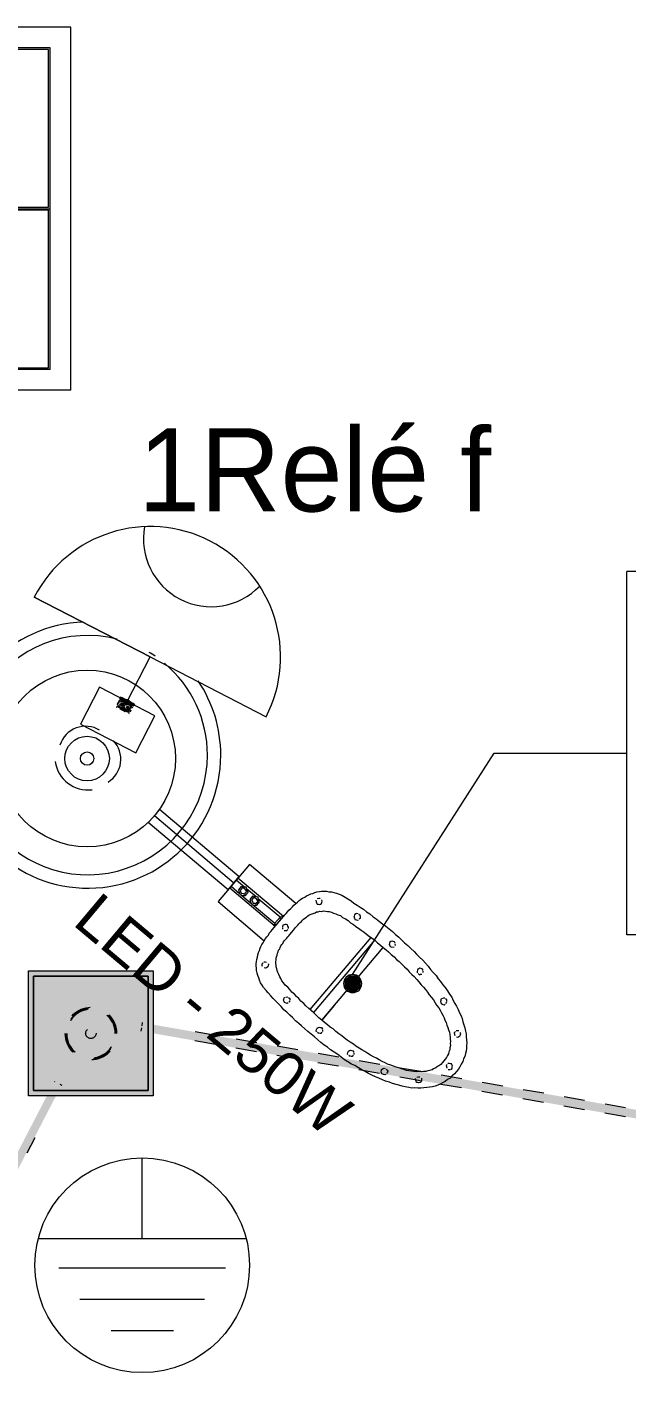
# Model space of a CAD drawing. Header units: metres. Extents: x -12 to 158, y -16 to 62.
# Drawn here: x 84.76 to 87.64, y 46.28 to 52.78 of the extents above; entities that cross this region are included whole.
import ezdxf

# ---------------------------------------------------------------- set-up
doc = ezdxf.new("R2010")
doc.units = ezdxf.units.M
doc.linetypes.add('Hidden', pattern=[0.007144, 0.004763, -0.002381])
doc.linetypes.add('Hidden 1_5', pattern=[0.0022, 0.0015, -0.0007])
for name, color, linetype, lineweight in [('A-ANNO-NOTE', 7, 'Continuous', 9), ('A-DETL', 7, 'Continuous', 9), ('Dispositivos elétricos', 7, 'Continuous', 35), ('E-LITE', 7, 'Continuous', 25), ('E-LITE-EQPM-IDEN', 7, 'Continuous', 9), ('E-LITE-IDEN', 7, 'Continuous', 9), ('E-POWR-CNDT', 7, 'Continuous', 18), ('Espelho e Módulo', 7, 'Continuous', 9), ('G-ANNO-TEXT', 7, 'Continuous', 9), ('LD_Luminárias', 7, 'Continuous', 9)]:
    doc.layers.add(name, color=color, linetype=linetype, lineweight=lineweight)
doc.layers.add('BASE ELETRICO__dwg', color=7, linetype='Continuous', lineweight=9, true_color=0x767676)
doc.styles.add('Arial_2', font='arial.ttf', dxfattribs={"height": 0.210954})
doc.styles.add('Century Gothic_2', font='GOTHIC.TTF', dxfattribs={"height": 0.4})

# ---------------------------------------------------------------- blocks, each defined once
blk = doc.blocks.new('BASE ELETRICO__dwg-8227098-PLANTA BAIXA - PLANTA GERAL')
at = {"color": 252, "lineweight": 9, "true_color": 0x8e8e8e}
for start, end in [(91.8086, 0), (0, 33.9273)]:
    blk.add_arc((83.7804, 49.2854), 0.6391, start, end, dxfattribs=at)
at = {"layer": 'LD_Luminárias', "color": 252, "true_color": 0x8e8e8e}
for start, end in [(75.71463, 0), (55.72262, 59.1476), (0, 50.1026)]:
    blk.add_arc((83.7804, 49.2854), 0.5748, start, end, dxfattribs=at)
blk = doc.blocks.new('Caixa de Passagem no Passeio - Caixa de Passagem no Passeio 2-8198666-PLANTA BAIXA - PLANTA GERAL')
at = {"layer": 'Dispositivos elétricos', "linetype": 'Hidden 1_5', "lineweight": 9, "true_color": 0x82482d}
h = blk.add_hatch(color=27, dxfattribs=at)
h.paths.add_polyline_path([(0.275, -0.3), (0.3, -0.3), (0.3, 0.3), (-0.3, 0.3), (-0.3, -0.3), (0.1319, -0.3)])
h.paths.add_polyline_path([(0.1319, -0.275), (-0.275, -0.275), (-0.275, 0.275), (0.275, 0.275), (0.275, -0.275)])
at = {"layer": 'Dispositivos elétricos', "linetype": 'Hidden 1_5', "lineweight": 9, "true_color": 0x5a6266}
blk.add_hatch(color=251, dxfattribs=at).paths.add_polyline_path([(0.1319, -0.275), (0.275, -0.275), (0.275, 0.275), (-0.275, 0.275), (-0.275, -0.275), (-0.1443, -0.275)])
at = {"layer": 'Dispositivos elétricos', "lineweight": 9}
for p, q in [((-0.3, -0.3), (-0.3, 0.3)), ((-0.3, 0.3), (0.3, 0.3)), ((-0.275, -0.275), (-0.275, 0.275)), ((-0.275, 0.275), (0.275, 0.275)), ((-0.275, 0.275), (-0.275, -0.275)), ((0.275, 0.275), (-0.275, 0.275)), ((0.275, 0.275), (0.275, -0.275)), ((0.275, -0.275), (0.275, 0.275)), ((0.3, 0.3), (0.3, -0.3)), ((0.3, -0.3), (-0.3, -0.3)), ((0.275, -0.275), (-0.275, -0.275)), ((-0.275, -0.275), (0.275, -0.275))]:
    blk.add_line(p, q, dxfattribs=at)
blk = doc.blocks.new('PVC Corrugado Amarelo_Caixa de Octogonal 4x4 - PVC Corrugado Amarelo_Caixa de Octogonal 4x4-2829200-PLANTA BAIXA - PLANTA GERAL')
at = {"layer": 'Dispositivos elétricos', "linetype": 'Hidden 1_5', "lineweight": 9, "true_color": 0xffff00}
h = blk.add_hatch(color=2, dxfattribs=at)
h.paths.add_polyline_path([(0, -0.0435), (0.0148, -0.0405), (0.0253, -0.0349), (0.0358, -0.0242), (0.0377, -0.0217), (0.0423, -0.0093), (0.0435, 0), (0.0405, 0.0148), (0.0358, 0.0242), (0.0242, 0.0358), (0.0148, 0.0405), (0.0093, 0.0423), (-0.0082, 0.0424), (-0.0113, 0.042), (-0.0242, 0.0358), (-0.0358, 0.0242), (-0.0405, 0.0148), (-0.0424, 0.0082), (-0.0435, 0), (-0.0405, -0.0148), (-0.0346, -0.0258), (-0.0242, -0.0358), (-0.0217, -0.0377), (-0.0082, -0.0424)])
h.paths.add_polyline_path([(0.0148, -0.0358), (-0.0153, -0.0353), (-0.0358, -0.0142), (-0.0353, 0.0153), (-0.0148, 0.0358), (0.016, 0.0346), (0.0358, 0.0148), (0.0346, -0.016), (0.016, -0.0346)])
blk.add_hatch(color=2, dxfattribs=at).paths.add_polyline_path([(-0.0148, -0.0358), (0.0148, -0.0358), (0.0358, -0.0148), (0.0358, 0.0148), (0.0148, 0.0358), (-0.0148, 0.0358), (-0.0358, 0.0148), (-0.0358, -0.0148)])
at = {"layer": 'Dispositivos elétricos', "lineweight": 9}
for p, q in [((-0.0148, 0.0358), (-0.0358, 0.0148)), ((-0.0358, 0.0148), (-0.0358, -0.0148)), ((0.0148, 0.0358), (-0.0148, 0.0358)), ((0.0358, 0.0148), (0.0148, 0.0358)), ((0.0358, -0.0148), (0.0358, 0.0148)), ((-0.0358, -0.0148), (-0.0148, -0.0358)), ((-0.0148, -0.0358), (0.0148, -0.0358)), ((0.0148, -0.0358), (0.0358, -0.0148))]:
    blk.add_line(p, q, dxfattribs=at)
for start, end in [(360, 180), (180, 360)]:
    blk.add_arc((0, 0), 0.0435, start, end, dxfattribs=at)
blk = doc.blocks.new('1_g_ Sensor de Presença_Conjunto 4x2 - a_Sensor de presença-V34-PLANTA BAIXA - PLANTA GERAL')
at = {"layer": 'Espelho e Módulo', "true_color": 0xfbfbfb}
for points in [[(0.0395, 0), (0.0395, 0.002), (-0.0117, 0.0042), (-0.0384, 0), (0.0368, 0)], [(0, 0.0074), (-0.002, 0.0113), (-0.0091, 0.0074), (-0.0012, 0.0074)], [(0.0091, 0.0074), (0.0076, 0.0105), (0, 0.0098), (0.0013, 0.0074), (0.0044, 0.0074)]]:
    blk.add_hatch(color=7, dxfattribs=at).paths.add_polyline_path(points)
at = {"layer": 'Espelho e Módulo'}
for p, q in [((-0.0395, 0), (0, 0)), ((-0.0006, 0.0138), (0, 0.0138)), ((0, 0.0138), (0.0009, 0.0137)), ((0, 0), (0.0395, 0))]:
    blk.add_line(p, q, dxfattribs=at)
blk.add_arc((0, -0.2479), 0.253, 81.03018, 98.96982, dxfattribs=at)
blk = doc.blocks.new('Haste de aterramento - Haste de aterramento-V71-PLANTA BAIXA - PLANTA GERAL')
at = {"layer": 'A-DETL', "linetype": 'Hidden 1_5'}
blk.add_circle((0, 0), 0.025, dxfattribs=at)
for radius, start, end in [(0.125, 0, 180), (0.1199, 360, 180), (0.1167, 360, 180), (0.125, 180, 0), (0.1199, 180, 360), (0.1167, 180, 360)]:
    blk.add_arc((0.0006, -0.0013), radius, start, end, dxfattribs=at)
blk = doc.blocks.new('PVC Corrugado Amarelo_Caixa de Luz 4x2 - PVC Corrugado Amarelo_Caixa de Luz 4x2-V35-PLANTA BAIXA - PLANTA GERAL')
at = {"layer": 'E-POWR-CNDT', "linetype": 'Hidden 1_5', "lineweight": 9, "true_color": 0xffff00}
for points in [[(-0.0345, 0.0475), (-0.035, 0.0424), (-0.0326, 0.0058), (-0.031, 0.0075), (-0.033, 0.0475), (-0.0338, 0.0475)], [(-0.031, 0.0058), (-0.0291, 0.0028), (0, 0.0028), (-0.0021, 0.0058), (-0.0302, 0.0058)], [(0, 0.0058), (0, 0.0028), (0.031, 0.0028), (0.0294, 0.0058), (0.0111, 0.0058)], [(0.033, 0.0475), (0.031, 0.0445), (0.033, 0.0058), (0.0345, 0.0076), (0.0338, 0.0475)]]:
    blk.add_hatch(color=2, dxfattribs=at).paths.add_polyline_path(points)
h = blk.add_hatch(color=2, dxfattribs=at)
h.paths.add_polyline_path([(0.031, 0.0058), (0.031, 0.0445), (0.0287, 0.0187), (0.0302, 0.0103)])
h.paths.add_polyline_path([(-0.031, 0.0475), (-0.031, 0.0058), (0.0254, 0.0078), (0.0051, 0.0176), (0.0026, 0.0246), (0.0039, 0.0306), (0.0078, 0.0351), (0.0146, 0.0374), (0.0202, 0.0363), (0.0249, 0.0325), (0.0271, 0.0284), (0.031, 0.0475), (-0.01, 0.0475)])
h.paths.add_polyline_path([(-0.02, 0.0337), (-0.0124, 0.0347), (-0.0016, 0.0279), (0, 0.0258), (-0.0007, 0.0239), (0.0004, 0.022), (-0.0047, 0.0203), (-0.0089, 0.0172), (-0.0188, 0.012), (-0.0172, 0.0153), (-0.0223, 0.0182), (-0.025, 0.025), (-0.0217, 0.0324), (-0.021, 0.0329)])
h.paths.add_polyline_path([(-0.031, 0.0028), (-0.0296, 0), (0.031, 0), (0.031, 0.0028), (-0.0302, 0.0028)])
h.paths.add_polyline_path([(0.0271, 0.0218), (0.0225, 0.0151), (0.0157, 0.0126), (0.0167, 0.0118), (0.031, 0.0058), (0.0273, 0.0207)])
h = blk.add_hatch(color=2, dxfattribs=at)
h.paths.add_polyline_path([(-0.01, 0.0337), (-0.0026, 0.0254), (-0.005, 0.0275), (-0.0063, 0.03), (-0.0091, 0.033)])
h.paths.add_polyline_path([(-0.0247, 0.0224), (-0.02, 0.0163), (-0.0211, 0.0188), (-0.0244, 0.0221)])
h = blk.add_hatch(color=2, dxfattribs=at)
h.paths.add_polyline_path([(-0.0221, 0.0321), (-0.0242, 0.0262), (-0.0226, 0.0203), (-0.0144, 0.0154), (-0.005, 0.025), (-0.0129, 0.0344), (-0.015, 0.035), (-0.0208, 0.0326)])
h.paths.add_polyline_path([(0.0087, 0.0358), (0.0029, 0.0264), (0.0036, 0.0206), (0.0086, 0.0151), (0.0173, 0.0135), (0.0244, 0.0184), (0.0256, 0.0301), (0.0189, 0.0358), (0.0093, 0.0358)])
h = blk.add_hatch(color=2, dxfattribs=at)
h.paths.add_polyline_path([(-0.0029, 0.0282), (-0.0005, 0.028), (-0.0026, 0.0282)])
h.paths.add_polyline_path([(-0.0034, 0.0294), (-0.0006, 0.0287), (-0.0032, 0.0294)])
h.paths.add_polyline_path([(0.031, 0.0445), (0.0273, 0.0207), (0.0278, 0.0268), (0.0308, 0.0436)])
h.paths.add_polyline_path([(-0.0025, 0.025), (-0.0004, 0.024), (-0.0017, 0.0247)])
h.paths.add_polyline_path([(-0.0027, 0.0267), (-0.0012, 0.0254), (-0.0025, 0.0267)])
h.paths.add_polyline_path([(0.0184, 0.037), (0.0204, 0.0358), (0.0189, 0.0368)])
h.paths.add_polyline_path([(-0.0029, 0.0218), (-0.0009, 0.021), (-0.0012, 0.0214)])
h.paths.add_polyline_path([(0.0034, 0.0206), (0.0042, 0.0187), (0.0035, 0.0205)])
at = {"layer": 'A-DETL', "linetype": 'Hidden 1_5'}
for p, q in [((-0.037, 0.0058), (-0.0371, 0.0058)), ((-0.0371, 0.0028), (-0.037, 0.0028)), ((-0.0355, 0.0375), (-0.0355, 0.0371)), ((-0.0355, 0.0375), (-0.0355, 0.0371)), ((-0.0355, 0.0129), (-0.0355, 0.0125)), ((-0.0355, 0.0129), (-0.0355, 0.0125)), ((-0.0349, 0.0475), (-0.035, 0.0475)), ((-0.0345, 0.0475), (-0.035, 0.0475)), ((0.035, 0.0475), (0.0345, 0.0475)), ((0.035, 0.0475), (0.0345, 0.0475)), ((0.0355, 0.0371), (0.0355, 0.0375)), ((0.0355, 0.0371), (0.0355, 0.0375)), ((0.0355, 0.0125), (0.0355, 0.0129)), ((0.0355, 0.0125), (0.0355, 0.0129)), ((0.0371, 0.0058), (0.037, 0.0058)), ((0.037, 0.0028), (0.0371, 0.0028))]:
    blk.add_line(p, q, dxfattribs=at)
at = {"layer": 'E-POWR-CNDT', "lineweight": 9}
for p, q in [((-0.0389, 0.0058), (-0.0395, 0.0058)), ((-0.0371, 0.0058), (-0.0395, 0.0058)), ((-0.0395, 0.0028), (-0.0371, 0.0028)), ((-0.0395, 0.0028), (-0.0389, 0.0028)), ((-0.031, 0.0058), (-0.0371, 0.0058)), ((-0.0371, 0.0028), (-0.031, 0.0028)), ((-0.0355, 0.0375), (-0.0355, 0.0284)), ((-0.0355, 0.0375), (-0.0355, 0.0312)), ((-0.0355, 0.035), (-0.0355, 0.0284)), ((-0.0355, 0.0163), (-0.0355, 0.015)), ((-0.0355, 0.0162), (-0.0355, 0.0125)), ((-0.0355, 0.0142), (-0.0355, 0.0125)), ((-0.0349, 0.0475), (-0.035, 0.0475)), ((-0.031, 0.0475), (-0.035, 0.0475)), ((-0.035, 0.0289), (-0.035, 0.0347)), ((-0.035, 0.0289), (-0.035, 0.0338)), ((-0.035, 0.0312), (-0.035, 0.0338)), ((-0.035, 0.015), (-0.035, 0.0163)), ((-0.035, 0.0125), (-0.035, 0.0162)), ((-0.035, 0.0125), (-0.035, 0.0142)), ((-0.031, 0.0058), (-0.035, 0.0058)), ((-0.035, 0.0028), (-0.031, 0.0028)), ((0, 0.0058), (-0.031, 0.0058)), ((-0.031, 0.0028), (0, 0.0028)), ((-0.0113, 0.048), (-0.016, 0.048)), ((0, 0.048), (-0.0125, 0.048)), ((-0.0121, 0.048), (-0.0125, 0.048)), ((-0.0062, 0.048), (-0.0088, 0.048)), ((0.0125, 0.048), (0, 0.048)), ((0.031, 0.0058), (0, 0.0058)), ((0, 0.0028), (0.031, 0.0028)), ((0.0113, 0.048), (0.008, 0.048)), ((0.0125, 0.048), (0.0121, 0.048)), ((0.016, 0.048), (0.0139, 0.048)), ((0.035, 0.0475), (0.031, 0.0475)), ((0.033, 0.0475), (0.031, 0.0475)), ((0.035, 0.0058), (0.031, 0.0058)), ((0.0371, 0.0058), (0.031, 0.0058)), ((0.031, 0.0028), (0.035, 0.0028)), ((0.031, 0.0028), (0.0371, 0.0028)), ((0.035, 0.0475), (0.0345, 0.0475)), ((0.0355, 0.0375), (0.035, 0.0375)), ((0.0355, 0.0375), (0.035, 0.0375)), ((0.0355, 0.035), (0.035, 0.035)), ((0.035, 0.0347), (0.035, 0.025)), ((0.035, 0.0347), (0.035, 0.025)), ((0.035, 0.0338), (0.035, 0.025)), ((0.035, 0.0338), (0.035, 0.025)), ((0.035, 0.0338), (0.035, 0.025)), ((0.035, 0.0338), (0.035, 0.025)), ((0.035, 0.025), (0.035, 0.0125)), ((0.035, 0.025), (0.035, 0.0218)), ((0.035, 0.025), (0.035, 0.0218)), ((0.035, 0.025), (0.035, 0.0218)), ((0.035, 0.025), (0.035, 0.0224)), ((0.035, 0.025), (0.035, 0.0224)), ((0.035, 0.02), (0.035, 0.015)), ((0.035, 0.0162), (0.035, 0.0125)), ((0.035, 0.0142), (0.035, 0.0129)), ((0.0355, 0.025), (0.0355, 0.0375)), ((0.0355, 0.025), (0.0355, 0.0375)), ((0.0355, 0.025), (0.0355, 0.035)), ((0.0355, 0.0218), (0.0355, 0.025)), ((0.0355, 0.0125), (0.0355, 0.025)), ((0.0355, 0.0218), (0.0355, 0.025)), ((0.0355, 0.0218), (0.0355, 0.025)), ((0.0355, 0.0224), (0.0355, 0.025)), ((0.0355, 0.0224), (0.0355, 0.025)), ((0.0355, 0.015), (0.0355, 0.02)), ((0.0355, 0.0125), (0.0355, 0.0162)), ((0.0395, 0.0058), (0.0371, 0.0058)), ((0.0371, 0.0028), (0.0395, 0.0028))]:
    blk.add_line(p, q, dxfattribs=at)
blk = doc.blocks.new('Tag de Luminárias de Teto 3 - Tag de Luminárias de Teto 3-3493737-PLANTA BAIXA - PLANTA GERAL')
at = {"layer": 'E-LITE-EQPM-IDEN'}
for p, q in [((-0.0105, -0.004361), (-0.0105, 0.004361)), ((0.0105, 0.004361), (-0.0105, 0.004361)), ((0.0105, -0.004361), (0.0105, 0.004361)), ((0.01, 0.003861), (-0.01, 0.003861)), ((-0.01, -0.003861), (-0.01, 0.003861)), ((-0.000039, 0.003822), (-0.009961, 0.003822)), ((-0.009961, 0.003822), (-0.009961, 0.000039)), ((-0.000039, 0.000039), (-0.000039, 0.003822)), ((0, 0), (0, 0.003861)), ((0.000039, 0.003822), (0.000039, 0.000039)), ((0.009961, 0.003822), (0.000039, 0.003822)), ((0.009961, 0.000039), (0.009961, 0.003822)), ((0.01, -0.003861), (0.01, 0.003861)), ((-0.01, 0), (0.01, 0)), ((-0.009961, 0.000039), (-0.000039, 0.000039)), ((0.000039, 0.000039), (0.009961, 0.000039)), ((0.009961, -0.000039), (-0.009961, -0.000039)), ((-0.009961, -0.000039), (-0.009961, -0.003822)), ((0.009961, -0.003822), (0.009961, -0.000039)), ((0.01, -0.003861), (-0.01, -0.003861)), ((-0.009961, -0.003822), (0.009961, -0.003822)), ((0.0105, -0.004361), (-0.0105, -0.004361))]:
    blk.add_line(p, q, dxfattribs=at)

msp = doc.modelspace()

# ---------------------------------------------------------------- hatches: boundary and pattern name
at = {"layer": 'E-POWR-CNDT', "true_color": 0x353535}
h = msp.add_hatch(color=250, dxfattribs=at)
h.paths.add_polyline_path([(94.25, 46.4033), (94.2735, 46.4204), (93.9798, 46.4714), (93.9971, 46.4479), (94.2356, 46.4058)])
h.paths.add_polyline_path([(93.9145, 46.4624), (93.9341, 46.4802), (85.3617, 47.9908), (85.3617, 47.9705), (93.9144, 46.4624)])
h = msp.add_hatch(color=250, dxfattribs=at)
h.paths.add_polyline_path([(94.2424, 46.3833), (94.2356, 46.3927), (94.25, 46.4033), (93.9971, 46.4479), (94.0149, 46.4234), (94.2409, 46.3836)])
h.paths.add_polyline_path([(93.8973, 46.4442), (93.9144, 46.4624), (85.3617, 47.9705), (85.3617, 47.9492), (93.8968, 46.4443)])
for points in [[(79.1399, 36.5948), (84.8742, 47.6492), (84.8506, 47.6492), (79.1222, 36.604), (79.1351, 36.5973)], [(79.1585, 36.5851), (84.8946, 47.6492), (84.8742, 47.6492), (79.1399, 36.5948), (79.1578, 36.5855)]]:
    msp.add_hatch(color=250, dxfattribs=at).paths.add_polyline_path(points)

# ---------------------------------------------------------------- linework, layer by layer
at = {"layer": 'A-ANNO-NOTE'}
for p, q in [((84.7901, 50.0447), (85.3467, 49.7569)), ((85.3467, 49.7569), (84.7901, 50.0447)), ((85.2365, 49.5437), (85.3467, 49.7569)), ((85.3467, 49.7569), (85.9034, 49.4692)), ((85.3467, 49.7569), (85.9034, 49.4692)), ((85.1033, 49.6126), (85.0115, 49.4349)), ((85.3698, 49.4749), (85.1033, 49.6126)), ((85.0115, 49.4349), (85.278, 49.2972)), ((85.278, 49.2972), (85.3698, 49.4749))]:
    msp.add_line(p, q, dxfattribs=at)
for centre, radius, start, end in [((85.3467, 49.7569), 0.6266, 332.66715, 152.66715), ((85.3467, 49.7569), 0.6266, 332.66715, 152.66715), ((85.6396, 50.3235), 0.325, 169.45269, 315.8816)]:
    msp.add_arc(centre, radius, start, end, dxfattribs=at)
at = {"layer": 'A-DETL'}
for p, q in [((85.748, 48.6702), (85.367, 48.994)), ((85.7745, 48.7015), (85.3908, 49.0247)), ((85.7211, 48.6385), (85.337, 48.9622)), ((85.8247, 48.7608), (85.6729, 48.5816)), ((86.0467, 48.5728), (85.8247, 48.7608)), ((85.7213, 48.6387), (85.7746, 48.7017)), ((85.7686, 48.6946), (85.729, 48.6478)), ((85.729, 48.6478), (85.9472, 48.4631)), ((85.7603, 48.6848), (85.7356, 48.6556)), ((85.7356, 48.6556), (85.7765, 48.621)), ((85.8012, 48.6502), (85.7603, 48.6848)), ((85.9867, 48.5098), (85.7686, 48.6946)), ((85.778, 48.6464), (85.7714, 48.6387)), ((85.7846, 48.6542), (85.778, 48.6464)), ((85.7888, 48.6473), (85.7839, 48.6415)), ((85.7957, 48.6515), (85.7846, 48.6542)), ((85.7944, 48.646), (85.7888, 48.6473)), ((85.8018, 48.643), (85.7944, 48.646)), ((85.8084, 48.6508), (85.7957, 48.6515)), ((85.806, 48.6361), (85.8018, 48.643)), ((85.8132, 48.6367), (85.8084, 48.6508)), ((85.8558, 48.604), (85.809, 48.6436)), ((85.6729, 48.5816), (85.895, 48.3936)), ((85.7714, 48.6387), (85.7743, 48.6262)), ((85.7743, 48.6262), (85.7788, 48.6157)), ((85.7788, 48.6157), (85.7918, 48.6114)), ((85.7839, 48.6415), (85.7789, 48.6357)), ((85.7789, 48.6357), (85.7812, 48.6304)), ((85.7812, 48.6304), (85.7837, 48.6216)), ((85.7837, 48.6216), (85.7928, 48.6205)), ((85.7843, 48.6144), (85.831, 48.5748)), ((85.7918, 48.6114), (85.8045, 48.6106)), ((85.7928, 48.6205), (85.8003, 48.6175)), ((85.8003, 48.6175), (85.8053, 48.6234)), ((85.8045, 48.6106), (85.8111, 48.6184)), ((85.8053, 48.6234), (85.8102, 48.6292)), ((85.8102, 48.6292), (85.806, 48.6361)), ((85.8111, 48.6184), (85.8177, 48.6262)), ((85.8177, 48.6262), (85.8132, 48.6367)), ((85.8326, 48.6003), (85.826, 48.5925)), ((85.826, 48.5925), (85.8288, 48.58)), ((85.8288, 48.58), (85.8352, 48.5679)), ((85.8391, 48.6081), (85.8326, 48.6003)), ((85.8384, 48.5953), (85.8334, 48.5895)), ((85.8334, 48.5895), (85.8376, 48.5826)), ((85.8376, 48.5826), (85.8402, 48.5737)), ((85.8433, 48.6012), (85.8384, 48.5953)), ((85.8502, 48.6054), (85.8391, 48.6081)), ((85.8508, 48.5982), (85.8433, 48.6012)), ((85.8649, 48.603), (85.8502, 48.6054)), ((85.8583, 48.5952), (85.8508, 48.5982)), ((85.8549, 48.5713), (85.8598, 48.5772)), ((85.8606, 48.5899), (85.8583, 48.5952)), ((85.8598, 48.5772), (85.8648, 48.583)), ((85.8648, 48.583), (85.8606, 48.5899)), ((85.8678, 48.5905), (85.8649, 48.603)), ((85.9707, 48.5067), (85.8655, 48.5958)), ((85.8657, 48.5722), (85.8723, 48.58)), ((85.8723, 48.58), (85.8678, 48.5905)), ((86.045, 48.5708), (86.0552, 48.5789)), ((86.0552, 48.5789), (86.0618, 48.5867)), ((86.0618, 48.5867), (86.0704, 48.5928)), ((86.0704, 48.5928), (86.0789, 48.599)), ((86.0789, 48.599), (86.0894, 48.6035)), ((86.0894, 48.6035), (86.098, 48.6096)), ((86.098, 48.6096), (86.1085, 48.6141)), ((86.1085, 48.6141), (86.1189, 48.6186)), ((86.1189, 48.6186), (86.1278, 48.6212)), ((86.1278, 48.6212), (86.1383, 48.6256)), ((86.1383, 48.6256), (86.1471, 48.6282)), ((86.1432, 48.588), (86.1438, 48.5808)), ((86.1438, 48.5808), (86.1461, 48.5756)), ((86.1471, 48.6282), (86.1596, 48.631)), ((86.157, 48.5964), (86.1498, 48.5958)), ((86.1642, 48.597), (86.157, 48.5964)), ((86.1596, 48.631), (86.1704, 48.6319)), ((86.1699, 48.5721), (86.1712, 48.5777)), ((86.1704, 48.6319), (86.1811, 48.6328)), ((86.1712, 48.5777), (86.1726, 48.5832)), ((86.1726, 48.5832), (86.172, 48.5904)), ((86.1811, 48.6328), (86.1939, 48.6321)), ((86.1939, 48.6321), (86.205, 48.6294)), ((86.205, 48.6294), (86.2177, 48.6286)), ((86.2177, 48.6286), (86.2288, 48.6259)), ((86.2288, 48.6259), (86.2418, 48.6216)), ((86.2418, 48.6216), (86.2549, 48.6172)), ((86.2549, 48.6172), (86.2679, 48.6129)), ((86.2679, 48.6129), (86.2832, 48.6033)), ((86.2832, 48.6033), (86.2965, 48.5953)), ((86.2965, 48.5953), (86.3118, 48.5857)), ((86.3118, 48.5857), (86.3254, 48.5742)), ((85.8352, 48.5679), (85.8463, 48.5652)), ((85.8388, 48.5682), (85.946, 48.4775)), ((85.8402, 48.5737), (85.8474, 48.5743)), ((85.8463, 48.5652), (85.8591, 48.5644)), ((85.8474, 48.5743), (85.8549, 48.5713)), ((85.8591, 48.5644), (85.8657, 48.5722)), ((85.9867, 48.5098), (85.9933, 48.5176)), ((85.9933, 48.5176), (85.9999, 48.5254)), ((85.9999, 48.5254), (86.0065, 48.5332)), ((86.0065, 48.5332), (86.0131, 48.541)), ((86.0131, 48.541), (86.0233, 48.5491)), ((86.0233, 48.5491), (86.0299, 48.5569)), ((86.0299, 48.5569), (86.0365, 48.5647)), ((86.0365, 48.5647), (86.045, 48.5708)), ((86.0975, 48.5064), (86.1024, 48.5122)), ((86.1024, 48.5122), (86.1093, 48.5164)), ((86.1093, 48.5164), (86.1162, 48.5206)), ((86.1162, 48.5206), (86.1251, 48.5231)), ((86.1251, 48.5231), (86.1303, 48.5254)), ((86.1303, 48.5254), (86.1391, 48.5279)), ((86.1391, 48.5279), (86.146, 48.5321)), ((86.146, 48.5321), (86.1532, 48.5327)), ((86.1461, 48.5756), (86.1483, 48.5703)), ((86.1483, 48.5703), (86.1538, 48.569)), ((86.1532, 48.5327), (86.1621, 48.5353)), ((86.1538, 48.569), (86.1594, 48.5676)), ((86.1594, 48.5676), (86.1646, 48.5699)), ((86.1621, 48.5353), (86.1712, 48.5342)), ((86.1646, 48.5699), (86.1699, 48.5721)), ((86.1712, 48.5342), (86.1801, 48.5368)), ((86.1801, 48.5368), (86.1892, 48.5357)), ((86.1892, 48.5357), (86.1983, 48.5347)), ((86.1983, 48.5347), (86.2075, 48.5336)), ((86.2075, 48.5336), (86.2186, 48.5309)), ((86.2186, 48.5309), (86.228, 48.5263)), ((86.228, 48.5263), (86.2391, 48.5236)), ((86.2391, 48.5236), (86.2485, 48.5189)), ((86.2485, 48.5189), (86.2616, 48.5146)), ((86.2616, 48.5146), (86.2713, 48.5063)), ((86.3254, 48.5742), (86.3407, 48.5646)), ((86.3269, 48.5127), (86.3256, 48.5072)), ((86.3283, 48.5183), (86.3269, 48.5127)), ((86.3352, 48.5225), (86.3283, 48.5183)), ((86.3404, 48.5247), (86.3352, 48.5225)), ((86.346, 48.5234), (86.3404, 48.5247)), ((86.3407, 48.5646), (86.356, 48.555)), ((86.3557, 48.5151), (86.3499, 48.5201)), ((86.3579, 48.5099), (86.3557, 48.5151)), ((86.356, 48.555), (86.3713, 48.5454)), ((86.3713, 48.5454), (86.3869, 48.5322)), ((86.3869, 48.5322), (86.4022, 48.5226)), ((86.4022, 48.5226), (86.4177, 48.5094)), ((85.9257, 48.4378), (85.934, 48.4475)), ((85.934, 48.4475), (85.9406, 48.4553)), ((85.9406, 48.4553), (85.9472, 48.4631)), ((85.9427, 48.4736), (85.9439, 48.4592)), ((85.946, 48.4775), (85.9707, 48.5067)), ((85.946, 48.4775), (85.9472, 48.4631)), ((85.9472, 48.4631), (85.9867, 48.5098)), ((85.9472, 48.4631), (85.9538, 48.4709)), ((85.9538, 48.4709), (85.9603, 48.4787)), ((85.9603, 48.4787), (85.9669, 48.4865)), ((85.9669, 48.4865), (85.9735, 48.4943)), ((85.9674, 48.5028), (85.9818, 48.504)), ((85.9867, 48.5098), (85.9707, 48.5067)), ((85.9735, 48.4943), (85.9801, 48.5021)), ((85.9801, 48.5021), (85.9867, 48.5098)), ((85.9848, 48.468), (85.9818, 48.4605)), ((85.9821, 48.4569), (85.9827, 48.4498)), ((85.99, 48.4703), (85.9848, 48.468)), ((85.9953, 48.4725), (85.99, 48.4703)), ((86.0008, 48.4712), (85.9953, 48.4725)), ((86.0064, 48.4698), (86.0008, 48.4712)), ((86.0032, 48.4424), (86.0081, 48.4482)), ((86.0086, 48.4646), (86.0064, 48.4698)), ((86.0108, 48.4593), (86.0086, 48.4646)), ((86.0114, 48.4521), (86.0108, 48.4593)), ((86.0356, 48.4451), (86.0405, 48.4509)), ((86.0405, 48.4509), (86.0455, 48.4568)), ((86.0455, 48.4568), (86.0504, 48.4626)), ((86.0504, 48.4626), (86.0554, 48.4685)), ((86.0554, 48.4685), (86.0603, 48.4743)), ((86.0603, 48.4743), (86.0669, 48.4821)), ((86.0669, 48.4821), (86.0738, 48.4863)), ((86.0738, 48.4863), (86.0787, 48.4921)), ((86.0787, 48.4921), (86.0837, 48.498)), ((86.0837, 48.498), (86.0906, 48.5022)), ((86.0906, 48.5022), (86.0975, 48.5064)), ((86.2713, 48.5063), (86.2847, 48.4984)), ((86.2847, 48.4984), (86.298, 48.4904)), ((86.298, 48.4904), (86.3097, 48.4805)), ((86.3097, 48.4805), (86.323, 48.4726)), ((86.323, 48.4726), (86.3347, 48.4627)), ((86.3256, 48.5072), (86.3278, 48.5019)), ((86.3278, 48.5019), (86.3301, 48.4967)), ((86.3301, 48.4967), (86.3376, 48.4937)), ((86.3347, 48.4627), (86.348, 48.4547)), ((86.3376, 48.4937), (86.3431, 48.4924)), ((86.3431, 48.4924), (86.3483, 48.4946)), ((86.348, 48.4547), (86.3597, 48.4448)), ((86.3516, 48.4985), (86.3566, 48.5043)), ((86.3566, 48.5043), (86.3579, 48.5099)), ((86.4177, 48.5094), (86.433, 48.4998)), ((86.433, 48.4998), (86.4486, 48.4866)), ((86.4486, 48.4866), (86.4622, 48.4751)), ((86.4622, 48.4751), (86.4795, 48.4638)), ((86.4795, 48.4638), (86.4951, 48.4506)), ((86.4951, 48.4506), (86.5106, 48.4375)), ((85.8837, 48.3764), (85.8903, 48.3841)), ((85.8903, 48.3841), (85.895, 48.3936)), ((85.895, 48.3936), (85.9013, 48.405)), ((85.9013, 48.405), (85.9079, 48.4128)), ((85.9079, 48.4128), (85.9145, 48.4206)), ((85.9145, 48.4206), (85.9191, 48.43)), ((85.9191, 48.43), (85.9257, 48.4378)), ((85.9847, 48.3811), (85.9877, 48.3886)), ((85.9877, 48.3886), (85.9927, 48.3945)), ((85.9905, 48.4432), (85.9977, 48.4438)), ((85.9927, 48.3945), (85.9976, 48.4003)), ((85.9976, 48.4003), (86.0026, 48.4061)), ((85.9977, 48.4438), (86.0032, 48.4424)), ((86.0026, 48.4061), (86.0075, 48.412)), ((86.0075, 48.412), (86.0125, 48.4178)), ((86.0125, 48.4178), (86.0174, 48.4237)), ((86.0174, 48.4237), (86.0273, 48.4354)), ((86.0273, 48.4354), (86.0356, 48.4451)), ((86.4062, 48.4089), (86.1143, 48.0641)), ((86.4253, 48.396), (86.1318, 48.0493)), ((86.3597, 48.4448), (86.375, 48.4352)), ((86.375, 48.4352), (86.3867, 48.4254)), ((86.3867, 48.4254), (86.4003, 48.4138)), ((86.4003, 48.4138), (86.4137, 48.4059)), ((86.4137, 48.4059), (86.4273, 48.3943)), ((86.4273, 48.3943), (86.439, 48.3844)), ((86.439, 48.3844), (86.4526, 48.3729)), ((86.4971, 48.382), (86.4958, 48.3765)), ((86.4985, 48.3876), (86.4971, 48.382)), ((86.5037, 48.3898), (86.4985, 48.3876)), ((86.509, 48.392), (86.5037, 48.3898)), ((86.5145, 48.3907), (86.509, 48.392)), ((86.5106, 48.4375), (86.5262, 48.4243)), ((86.5201, 48.3893), (86.5145, 48.3907)), ((86.5243, 48.3824), (86.5201, 48.3893)), ((86.5262, 48.4243), (86.5398, 48.4127)), ((86.5398, 48.4127), (86.5538, 48.3976)), ((86.5538, 48.3976), (86.5694, 48.3844)), ((86.5694, 48.3844), (86.5849, 48.3712)), ((85.8617, 48.3148), (85.8644, 48.3259)), ((85.8644, 48.3259), (85.8671, 48.3369)), ((85.8671, 48.3369), (85.8717, 48.3464)), ((85.8717, 48.3464), (85.8744, 48.3575)), ((85.8744, 48.3575), (85.8791, 48.3669)), ((85.8791, 48.3669), (85.8837, 48.3764)), ((85.9528, 48.3078), (85.9539, 48.317)), ((85.9539, 48.317), (85.9569, 48.3245)), ((85.9569, 48.3245), (85.9579, 48.3336)), ((85.9579, 48.3336), (85.9609, 48.3411)), ((85.9609, 48.3411), (85.9639, 48.3486)), ((85.9639, 48.3486), (85.9689, 48.3544)), ((85.9689, 48.3544), (85.9718, 48.3619)), ((85.9718, 48.3619), (85.9748, 48.3694)), ((85.9748, 48.3694), (85.9798, 48.3753)), ((85.9798, 48.3753), (85.9847, 48.3811)), ((86.1727, 48.0146), (86.4662, 48.3613)), ((86.4526, 48.3729), (86.4662, 48.3613)), ((86.4662, 48.3613), (86.4799, 48.3498)), ((86.4799, 48.3498), (86.4916, 48.3399)), ((86.4916, 48.3399), (86.5052, 48.3284)), ((86.4958, 48.3765), (86.498, 48.3712)), ((86.498, 48.3712), (86.5003, 48.366)), ((86.5003, 48.366), (86.5078, 48.363)), ((86.5052, 48.3284), (86.5188, 48.3168)), ((86.5114, 48.3633), (86.5186, 48.3639)), ((86.5188, 48.3168), (86.5308, 48.3033)), ((86.5251, 48.3717), (86.5246, 48.3789)), ((86.5849, 48.3712), (86.5989, 48.356)), ((86.5989, 48.356), (86.6145, 48.3429)), ((86.6145, 48.3429), (86.6264, 48.3294)), ((86.6264, 48.3294), (86.6404, 48.3142)), ((85.8552, 48.2834), (85.8579, 48.2945)), ((85.8561, 48.2727), (85.8552, 48.2834)), ((85.857, 48.2619), (85.8561, 48.2727)), ((85.8579, 48.2511), (85.857, 48.2619)), ((85.8579, 48.2945), (85.859, 48.3037)), ((85.859, 48.3037), (85.8617, 48.3148)), ((85.8843, 48.2822), (85.8893, 48.2881)), ((85.8849, 48.275), (85.8843, 48.2822)), ((85.8871, 48.2698), (85.8849, 48.275)), ((85.8926, 48.292), (85.8997, 48.2926)), ((85.9005, 48.2619), (85.8949, 48.2632)), ((85.8997, 48.2926), (85.9053, 48.2912)), ((85.9057, 48.2641), (85.9005, 48.2619)), ((85.9126, 48.2683), (85.9057, 48.2641)), ((85.914, 48.2738), (85.9126, 48.2683)), ((85.9131, 48.2846), (85.9153, 48.2794)), ((85.9153, 48.2794), (85.914, 48.2738)), ((85.9504, 48.2932), (85.9514, 48.3023)), ((85.951, 48.286), (85.9504, 48.2932)), ((85.9519, 48.2752), (85.951, 48.286)), ((85.9514, 48.3023), (85.9528, 48.3078)), ((85.9525, 48.268), (85.9519, 48.2752)), ((85.955, 48.2591), (85.9525, 48.268)), ((85.9576, 48.2503), (85.955, 48.2591)), ((86.5308, 48.3033), (86.5425, 48.2934)), ((86.5425, 48.2934), (86.5561, 48.2819)), ((86.5561, 48.2819), (86.5681, 48.2684)), ((86.5681, 48.2684), (86.5818, 48.2568)), ((86.5818, 48.2568), (86.5918, 48.245)), ((86.6311, 48.2519), (86.6297, 48.2463)), ((86.6324, 48.2574), (86.6311, 48.2519)), ((86.6377, 48.2597), (86.6324, 48.2574)), ((86.6429, 48.2619), (86.6377, 48.2597)), ((86.6404, 48.3142), (86.656, 48.301)), ((86.6485, 48.2606), (86.6429, 48.2619)), ((86.654, 48.2592), (86.6485, 48.2606)), ((86.6582, 48.2523), (86.654, 48.2592)), ((86.656, 48.301), (86.6699, 48.2859)), ((86.6699, 48.2859), (86.6819, 48.2724)), ((86.6819, 48.2724), (86.6942, 48.2553)), ((86.6942, 48.2553), (86.7061, 48.2418)), ((85.8608, 48.2386), (85.8579, 48.2511)), ((85.8636, 48.2262), (85.8608, 48.2386)), ((85.8681, 48.2157), (85.8636, 48.2262)), ((85.8726, 48.2052), (85.8681, 48.2157)), ((85.8774, 48.1911), (85.8726, 48.2052)), ((85.8855, 48.1809), (85.8774, 48.1911)), ((85.9601, 48.2415), (85.9576, 48.2503)), ((85.9646, 48.231), (85.9601, 48.2415)), ((85.9691, 48.2205), (85.9646, 48.231)), ((85.9752, 48.2119), (85.9691, 48.2205)), ((85.9797, 48.2014), (85.9752, 48.2119)), ((85.9878, 48.1912), (85.9797, 48.2014)), ((85.9959, 48.181), (85.9878, 48.1912)), ((86.5918, 48.245), (86.6038, 48.2315)), ((86.6038, 48.2315), (86.6155, 48.2216)), ((86.6155, 48.2216), (86.6275, 48.2081)), ((86.6275, 48.2081), (86.6375, 48.1963)), ((86.6297, 48.2463), (86.6303, 48.2391)), ((86.6342, 48.2358), (86.6401, 48.2309)), ((86.6375, 48.1963), (86.6495, 48.1828)), ((86.6401, 48.2309), (86.6453, 48.2331)), ((86.6453, 48.2331), (86.6525, 48.2337)), ((86.6591, 48.2415), (86.6585, 48.2487)), ((86.7061, 48.2418), (86.7201, 48.2267)), ((86.7201, 48.2267), (86.7304, 48.2112)), ((86.7304, 48.2112), (86.7424, 48.1977)), ((86.7424, 48.1977), (86.7527, 48.1823)), ((85.8919, 48.1688), (85.8855, 48.1809)), ((85.9039, 48.1553), (85.8919, 48.1688)), ((85.9139, 48.1435), (85.9039, 48.1553)), ((85.9259, 48.13), (85.9139, 48.1435)), ((85.9379, 48.1165), (85.9259, 48.13)), ((85.9902, 48.119), (85.9971, 48.1232)), ((86.0076, 48.1712), (85.9959, 48.181)), ((86.0007, 48.1235), (86.0079, 48.1241)), ((86.0176, 48.1593), (86.0076, 48.1712)), ((86.0277, 48.1475), (86.0176, 48.1593)), ((86.0394, 48.1376), (86.0277, 48.1475)), ((86.0494, 48.1257), (86.0394, 48.1376)), ((86.0611, 48.1158), (86.0494, 48.1257)), ((86.6495, 48.1828), (86.6595, 48.1709)), ((86.6595, 48.1709), (86.6696, 48.1591)), ((86.6696, 48.1591), (86.6796, 48.1473)), ((86.6796, 48.1473), (86.688, 48.1335)), ((86.688, 48.1335), (86.698, 48.1216)), ((86.7527, 48.1823), (86.7647, 48.1688)), ((86.7647, 48.1688), (86.7751, 48.1534)), ((86.7751, 48.1534), (86.7854, 48.1379)), ((86.7854, 48.1379), (86.7957, 48.1225)), ((86.7957, 48.1225), (86.8025, 48.1068)), ((85.9499, 48.103), (85.9379, 48.1165)), ((85.9635, 48.0914), (85.9499, 48.103)), ((85.9755, 48.0779), (85.9635, 48.0914)), ((85.9894, 48.0628), (85.9755, 48.0779)), ((85.9875, 48.1079), (85.9889, 48.1135)), ((85.9898, 48.1027), (85.9875, 48.1079)), ((85.9889, 48.1135), (85.9902, 48.119)), ((86.0031, 48.0513), (85.9894, 48.0628)), ((85.992, 48.0974), (85.9898, 48.1027)), ((85.9995, 48.0944), (85.992, 48.0974)), ((86.005, 48.0931), (85.9995, 48.0944)), ((86.0103, 48.0953), (86.005, 48.0931)), ((86.0118, 48.1208), (86.0176, 48.1158)), ((86.0185, 48.1051), (86.0136, 48.0992)), ((86.0176, 48.1158), (86.0182, 48.1087)), ((86.0711, 48.104), (86.0611, 48.1158)), ((86.0848, 48.0924), (86.0711, 48.104)), ((86.0948, 48.0806), (86.0848, 48.0924)), ((86.1084, 48.0691), (86.0948, 48.0806)), ((86.1201, 48.0592), (86.1084, 48.0691)), ((86.1338, 48.0476), (86.1201, 48.0592)), ((86.2304, 48.0828), (86.1711, 48.0127)), ((86.698, 48.1216), (86.7081, 48.1098)), ((86.7081, 48.1098), (86.7164, 48.096)), ((86.7164, 48.096), (86.7229, 48.0839)), ((86.7229, 48.0839), (86.7329, 48.072)), ((86.7329, 48.072), (86.7394, 48.0599)), ((86.7394, 48.0599), (86.7458, 48.0477)), ((86.7427, 48.1072), (86.7413, 48.1017)), ((86.7413, 48.1017), (86.7436, 48.0964)), ((86.744, 48.1128), (86.7427, 48.1072)), ((86.7436, 48.0964), (86.7458, 48.0912)), ((86.7509, 48.117), (86.744, 48.1128)), ((86.7458, 48.0912), (86.7533, 48.0882)), ((86.7533, 48.0882), (86.7588, 48.0868)), ((86.7617, 48.1179), (86.7545, 48.1173)), ((86.7588, 48.0868), (86.7641, 48.0891)), ((86.7714, 48.1096), (86.7656, 48.1146)), ((86.7674, 48.093), (86.7723, 48.0988)), ((86.772, 48.1024), (86.7714, 48.1096)), ((86.8025, 48.1068), (86.8109, 48.093)), ((86.8109, 48.093), (86.8192, 48.0792)), ((86.8192, 48.0792), (86.826, 48.0634)), ((86.826, 48.0634), (86.8327, 48.0477)), ((86.017, 48.0361), (86.0031, 48.0513)), ((86.0306, 48.0246), (86.017, 48.0361)), ((86.0446, 48.0094), (86.0306, 48.0246)), ((86.0602, 47.9962), (86.0446, 48.0094)), ((86.0738, 47.9847), (86.0602, 47.9962)), ((86.1457, 48.0341), (86.1338, 48.0476)), ((86.1574, 48.0242), (86.1457, 48.0341)), ((86.1711, 48.0127), (86.1574, 48.0242)), ((86.1847, 48.0012), (86.1711, 48.0127)), ((86.1983, 47.9896), (86.1847, 48.0012)), ((86.7458, 48.0477), (86.7522, 48.0356)), ((86.7522, 48.0356), (86.7587, 48.0235)), ((86.7587, 48.0235), (86.7632, 48.013)), ((86.7632, 48.013), (86.7696, 48.0008)), ((86.7696, 48.0008), (86.7725, 47.9884)), ((86.8327, 48.0477), (86.8411, 48.0339)), ((86.8411, 48.0339), (86.8459, 48.0198)), ((86.8459, 48.0198), (86.849, 48.0038)), ((86.849, 48.0038), (86.8538, 47.9897)), ((86.0894, 47.9715), (86.0738, 47.9847)), ((86.105, 47.9583), (86.0894, 47.9715)), ((86.1205, 47.9451), (86.105, 47.9583)), ((86.1361, 47.9319), (86.1205, 47.9451)), ((86.1517, 47.9187), (86.1361, 47.9319)), ((86.1445, 47.9616), (86.1459, 47.9671)), ((86.1468, 47.9564), (86.1445, 47.9616)), ((86.1459, 47.9671), (86.1489, 47.9746)), ((86.1489, 47.9746), (86.1541, 47.9769)), ((86.1565, 47.9481), (86.1507, 47.9531)), ((86.1541, 47.9769), (86.1594, 47.9791)), ((86.1594, 47.9791), (86.1649, 47.9778)), ((86.1673, 47.949), (86.1601, 47.9484)), ((86.1649, 47.9778), (86.1704, 47.9764)), ((86.1722, 47.9548), (86.1673, 47.949)), ((86.1704, 47.9764), (86.1746, 47.9695)), ((86.1749, 47.9659), (86.1755, 47.9587)), ((86.212, 47.9781), (86.1983, 47.9896)), ((86.2253, 47.9701), (86.212, 47.9781)), ((86.2389, 47.9586), (86.2253, 47.9701)), ((86.2526, 47.947), (86.2389, 47.9586)), ((86.2678, 47.9374), (86.2526, 47.947)), ((86.2795, 47.9275), (86.2678, 47.9374)), ((86.2932, 47.916), (86.2795, 47.9275)), ((86.7725, 47.9884), (86.7769, 47.9779)), ((86.7769, 47.9779), (86.7798, 47.9654)), ((86.7798, 47.9654), (86.7843, 47.955)), ((86.7843, 47.955), (86.7871, 47.9425)), ((86.7871, 47.9425), (86.788, 47.9317)), ((86.788, 47.9317), (86.7889, 47.9209)), ((86.8131, 47.9573), (86.8081, 47.9515)), ((86.8081, 47.9515), (86.8087, 47.9443)), ((86.8087, 47.9443), (86.811, 47.9391)), ((86.8235, 47.9618), (86.8164, 47.9612)), ((86.8187, 47.9325), (86.8243, 47.9311)), ((86.8291, 47.9605), (86.8235, 47.9618)), ((86.8243, 47.9311), (86.8295, 47.9334)), ((86.8295, 47.9334), (86.8364, 47.9376)), ((86.8364, 47.9376), (86.8378, 47.9431)), ((86.8391, 47.9486), (86.8369, 47.9539)), ((86.8378, 47.9431), (86.8391, 47.9486)), ((86.8538, 47.9897), (86.8586, 47.9756)), ((86.8586, 47.9756), (86.8618, 47.9596)), ((86.8618, 47.9596), (86.8646, 47.9471)), ((86.8646, 47.9471), (86.8658, 47.9327)), ((86.8658, 47.9327), (86.867, 47.9184)), ((86.1673, 47.9055), (86.1517, 47.9187)), ((86.1829, 47.8924), (86.1673, 47.9055)), ((86.1981, 47.8828), (86.1829, 47.8924)), ((86.2137, 47.8696), (86.1981, 47.8828)), ((86.231, 47.8583), (86.2137, 47.8696)), ((86.3084, 47.9064), (86.2932, 47.916)), ((86.2963, 47.8565), (86.2993, 47.864)), ((86.2993, 47.864), (86.3045, 47.8662)), ((86.3045, 47.8662), (86.3098, 47.8685)), ((86.3237, 47.8968), (86.3084, 47.9064)), ((86.3098, 47.8685), (86.3153, 47.8671)), ((86.3153, 47.8671), (86.3209, 47.8658)), ((86.3209, 47.8658), (86.3251, 47.8589)), ((86.3354, 47.8869), (86.3237, 47.8968)), ((86.3507, 47.8773), (86.3354, 47.8869)), ((86.364, 47.8694), (86.3507, 47.8773)), ((86.3774, 47.8614), (86.364, 47.8694)), ((86.7859, 47.87), (86.7813, 47.8605)), ((86.787, 47.8791), (86.7859, 47.87)), ((86.7897, 47.8902), (86.787, 47.8791)), ((86.7898, 47.9101), (86.7888, 47.901)), ((86.7888, 47.901), (86.7897, 47.8902)), ((86.7889, 47.9209), (86.7898, 47.9101)), ((86.8643, 47.8638), (86.8616, 47.8527)), ((86.8667, 47.8785), (86.8643, 47.8638)), ((86.8674, 47.8912), (86.8667, 47.8785)), ((86.867, 47.9184), (86.8682, 47.904)), ((86.8682, 47.904), (86.8674, 47.8912)), ((86.2482, 47.8471), (86.231, 47.8583)), ((86.2638, 47.8339), (86.2482, 47.8471)), ((86.281, 47.8226), (86.2638, 47.8339)), ((86.2963, 47.813), (86.281, 47.8226)), ((86.2949, 47.851), (86.2963, 47.8565)), ((86.2972, 47.8457), (86.2949, 47.851)), ((86.3135, 47.8018), (86.2963, 47.813)), ((86.3069, 47.8375), (86.3011, 47.8424)), ((86.3177, 47.8384), (86.3105, 47.8378)), ((86.3304, 47.7941), (86.3135, 47.8018)), ((86.3227, 47.8442), (86.3177, 47.8384)), ((86.3254, 47.8553), (86.326, 47.8481)), ((86.3927, 47.8518), (86.3774, 47.8614)), ((86.406, 47.8439), (86.3927, 47.8518)), ((86.4193, 47.8359), (86.406, 47.8439)), ((86.4343, 47.8299), (86.4193, 47.8359)), ((86.4476, 47.822), (86.4343, 47.8299)), ((86.461, 47.814), (86.4476, 47.822)), ((86.476, 47.808), (86.461, 47.814)), ((86.4874, 47.8017), (86.476, 47.808)), ((86.5023, 47.7957), (86.4874, 47.8017)), ((86.7429, 47.7994), (86.7343, 47.7933)), ((86.7511, 47.8091), (86.7429, 47.7994)), ((86.7577, 47.8169), (86.7511, 47.8091)), ((86.7643, 47.8247), (86.7577, 47.8169)), ((86.7709, 47.8325), (86.7643, 47.8247)), ((86.7736, 47.8001), (86.7686, 47.7943)), ((86.7756, 47.842), (86.7709, 47.8325)), ((86.7802, 47.8514), (86.7756, 47.842)), ((86.7841, 47.8046), (86.7769, 47.804)), ((86.7813, 47.8605), (86.7802, 47.8514)), ((86.7896, 47.8033), (86.7841, 47.8046)), ((86.7952, 47.8019), (86.7896, 47.8033)), ((86.7974, 47.7967), (86.7952, 47.8019)), ((86.7997, 47.7914), (86.7974, 47.7967)), ((86.8406, 47.8003), (86.8343, 47.7889)), ((86.8485, 47.8136), (86.8406, 47.8003)), ((86.8529, 47.8266), (86.8485, 47.8136)), ((86.8592, 47.838), (86.8529, 47.8266)), ((86.8616, 47.8527), (86.8592, 47.838)), ((86.3477, 47.7829), (86.3304, 47.7941)), ((86.363, 47.7733), (86.3477, 47.7829)), ((86.3799, 47.7657), (86.363, 47.7733)), ((86.3952, 47.7561), (86.3799, 47.7657)), ((86.4121, 47.7484), (86.3952, 47.7561)), ((86.429, 47.7408), (86.4121, 47.7484)), ((86.446, 47.7331), (86.429, 47.7408)), ((86.4629, 47.7255), (86.446, 47.7331)), ((86.456, 47.7647), (86.4574, 47.7703)), ((86.4583, 47.7595), (86.456, 47.7647)), ((86.4574, 47.7703), (86.4587, 47.7758)), ((86.4605, 47.7542), (86.4583, 47.7595)), ((86.4587, 47.7758), (86.4656, 47.78)), ((86.468, 47.7512), (86.4605, 47.7542)), ((86.4656, 47.78), (86.4709, 47.7823)), ((86.4736, 47.7499), (86.468, 47.7512)), ((86.4709, 47.7823), (86.4764, 47.7809)), ((86.4788, 47.7521), (86.4736, 47.7499)), ((86.4803, 47.7776), (86.4861, 47.7727)), ((86.487, 47.7619), (86.4821, 47.756)), ((86.4861, 47.7727), (86.4884, 47.7674)), ((86.4884, 47.7674), (86.487, 47.7619)), ((86.5154, 47.7914), (86.5023, 47.7957)), ((86.5284, 47.787), (86.5154, 47.7914)), ((86.5414, 47.7827), (86.5284, 47.787)), ((86.5545, 47.7783), (86.5414, 47.7827)), ((86.5656, 47.7756), (86.5545, 47.7783)), ((86.5786, 47.7713), (86.5656, 47.7756)), ((86.5897, 47.7686), (86.5786, 47.7713)), ((86.6024, 47.7678), (86.5897, 47.7686)), ((86.6135, 47.7651), (86.6024, 47.7678)), ((86.6263, 47.7644), (86.6135, 47.7651)), ((86.6371, 47.7653), (86.6263, 47.7644)), ((86.6284, 47.7392), (86.6355, 47.7398)), ((86.6355, 47.7398), (86.6427, 47.7404)), ((86.6498, 47.7645), (86.6371, 47.7653)), ((86.6606, 47.7654), (86.6498, 47.7645)), ((86.6505, 47.7338), (86.6511, 47.7266)), ((86.6714, 47.7663), (86.6606, 47.7654)), ((86.6802, 47.7689), (86.6714, 47.7663)), ((86.6891, 47.7714), (86.6802, 47.7689)), ((86.7015, 47.7742), (86.6891, 47.7714)), ((86.7084, 47.7784), (86.7015, 47.7742)), ((86.7189, 47.7829), (86.7084, 47.7784)), ((86.7274, 47.7891), (86.7189, 47.7829)), ((86.7343, 47.7933), (86.7274, 47.7891)), ((86.7686, 47.7943), (86.7709, 47.7891)), ((86.7709, 47.7891), (86.7715, 47.7819)), ((86.7881, 47.7344), (86.776, 47.7279)), ((86.7793, 47.7753), (86.7865, 47.7759)), ((86.7964, 47.7441), (86.7881, 47.7344)), ((86.7901, 47.7762), (86.797, 47.7804)), ((86.8082, 47.7541), (86.7964, 47.7441)), ((86.797, 47.7804), (86.7983, 47.7859)), ((86.7983, 47.7859), (86.7997, 47.7914)), ((86.8181, 47.7658), (86.8082, 47.7541)), ((86.828, 47.7775), (86.8181, 47.7658)), ((86.8343, 47.7889), (86.828, 47.7775)), ((86.4779, 47.7195), (86.4629, 47.7255)), ((86.4965, 47.7138), (86.4779, 47.7195)), ((86.5115, 47.7078), (86.4965, 47.7138)), ((86.5281, 47.7037), (86.5115, 47.7078)), ((86.5411, 47.6994), (86.5281, 47.7037)), ((86.5578, 47.6953), (86.5411, 47.6994)), ((86.5724, 47.6929), (86.5578, 47.6953)), ((86.5891, 47.6889), (86.5724, 47.6929)), ((86.6038, 47.6865), (86.5891, 47.6889)), ((86.6181, 47.6877), (86.6038, 47.6865)), ((86.6328, 47.6852), (86.6181, 47.6877)), ((86.6224, 47.7242), (86.6218, 47.7314)), ((86.6246, 47.719), (86.6224, 47.7242)), ((86.6268, 47.7137), (86.6246, 47.719)), ((86.6324, 47.7124), (86.6268, 47.7137)), ((86.6379, 47.711), (86.6324, 47.7124)), ((86.6472, 47.6864), (86.6328, 47.6852)), ((86.6432, 47.7133), (86.6379, 47.711)), ((86.6484, 47.7155), (86.6432, 47.7133)), ((86.6616, 47.6876), (86.6472, 47.6864)), ((86.6498, 47.7211), (86.6484, 47.7155)), ((86.6511, 47.7266), (86.6498, 47.7211)), ((86.676, 47.6888), (86.6616, 47.6876)), ((86.6904, 47.69), (86.676, 47.6888)), ((86.7028, 47.6929), (86.6904, 47.69)), ((86.7153, 47.6957), (86.7028, 47.6929)), ((86.7294, 47.7005), (86.7153, 47.6957)), ((86.7398, 47.705), (86.7294, 47.7005)), ((86.752, 47.7114), (86.7398, 47.705)), ((86.7641, 47.7179), (86.752, 47.7114)), ((86.776, 47.7279), (86.7641, 47.7179))]:
    msp.add_line(p, q, dxfattribs=at)
at = {"layer": 'A-DETL', "color": 1, "linetype": 'Hidden', "lineweight": 18, "true_color": 0xff0000}
for p, q in [((85.3089, 48.0011), (85.3062, 47.9858)), ((85.3043, 47.9751), (85.3016, 47.9598)), ((84.8889, 47.7168), (84.8864, 47.7181)), ((84.9236, 47.6988), (84.9143, 47.7036))]:
    msp.add_line(p, q, dxfattribs=at)
at = {"layer": 'A-DETL', "color": 3, "true_color": 0x00ff00}
for p, q in [((85.3085, 46.9643), (85.3085, 47.3509)), ((84.8092, 46.9643), (85.8078, 46.9643)), ((84.9085, 46.8223), (85.7085, 46.8223)), ((85.0085, 46.6723), (85.6085, 46.6723)), ((85.1585, 46.5223), (85.4585, 46.5223))]:
    msp.add_line(p, q, dxfattribs=at)
at = {"layer": 'A-DETL'}
for radius in [0.4245, 0.1071, 0.0321]:
    msp.add_circle((85.0437, 49.2691), radius, dxfattribs=at)
at = {"layer": 'A-DETL', "color": 3, "true_color": 0x00ff00}
msp.add_circle((85.3085, 46.8351), 0.5157, dxfattribs=at)
at = {"layer": 'A-DETL'}
for centre, radius, start, end in [((85.0363, 49.2953), 0.129, 58.56248, 162.56317), ((85.0782, 49.2657), 0.1277, 301.04804, 43.78402), ((85.0472, 49.2772), 0.159, 188.11467, 277.31451)]:
    msp.add_arc(centre, radius, start, end, dxfattribs=at)
at = {"layer": 'E-LITE-EQPM-IDEN'}
for p, q in [((86.3195, 48.2315), (87.0002, 49.2945)), ((87.0002, 49.2945), (87.6375, 49.2945))]:
    msp.add_line(p, q, dxfattribs=at)
at = {"layer": 'E-POWR-CNDT', "color": 1, "linetype": 'Hidden', "true_color": 0xff0000}
for p, q in [((93.9341, 46.4802), (85.5617, 47.9565)), ((85.5617, 47.914), (93.8974, 46.4442)), ((79.3222, 36.9007), (84.7941, 47.4492))]:
    msp.add_line(p, q, dxfattribs=at)

# ---------------------------------------------------------------- block references
at = {"layer": 'A-DETL', "linetype": 'Hidden 1_5', "rotation": 152.6671473063497}
msp.add_blockref('PVC Corrugado Amarelo_Caixa de Luz 4x2 - PVC Corrugado Amarelo_Caixa de Luz 4x2-V35-PLANTA BAIXA - PLANTA GERAL', (85.2365, 49.5437), dxfattribs=at)
at = {"layer": 'A-DETL', "linetype": 'Hidden 1_5'}
msp.add_blockref('Haste de aterramento - Haste de aterramento-V71-PLANTA BAIXA - PLANTA GERAL', (85.0617, 47.9492), dxfattribs=at)
at = {"layer": 'BASE ELETRICO__dwg', "color": 252, "true_color": 0x8e8e8e}
msp.add_blockref('BASE ELETRICO__dwg-8227098-PLANTA BAIXA - PLANTA GERAL', (1.2665, 0), dxfattribs=at)
at = {"layer": 'Dispositivos elétricos', "lineweight": 9}
for name, p in [('Caixa de Passagem no Passeio - Caixa de Passagem no Passeio 2-8198666-PLANTA BAIXA - PLANTA GERAL', (85.0617, 47.9492)), ('PVC Corrugado Amarelo_Caixa de Octogonal 4x4 - PVC Corrugado Amarelo_Caixa de Octogonal 4x4-2829200-PLANTA BAIXA - PLANTA GERAL', (86.3195, 48.188))]:
    msp.add_blockref(name, p, dxfattribs=at)
at = {"layer": 'E-LITE', "lineweight": 9, "rotation": 332.6671473063506}
msp.add_blockref('1_g_ Sensor de Presença_Conjunto 4x2 - a_Sensor de presença-V34-PLANTA BAIXA - PLANTA GERAL', (85.2365, 49.5437), dxfattribs=at)
at = {"layer": 'E-LITE-EQPM-IDEN', "xscale": 199.9999999999999, "yscale": 199.9999999999999, "zscale": 199.9999999999999}
for p in [(82.8661, 51.9102), (89.7375, 49.2945)]:
    msp.add_blockref('Tag de Luminárias de Teto 3 - Tag de Luminárias de Teto 3-3493737-PLANTA BAIXA - PLANTA GERAL', p, dxfattribs=at)

# ---------------------------------------------------------------- texts
at = {"layer": 'E-LITE-IDEN', "insert": (85.2896, 50.8558), "char_height": 0.4, "width": 2.260759, "attachment_point": 1, "style": 'Century Gothic_2'}
msp.add_mtext('1Relé f', dxfattribs=at)
at = {"layer": 'G-ANNO-TEXT', "insert": (85.1035, 48.6366), "char_height": 0.21095, "width": 1.875949, "attachment_point": 1, "rotation": 319.97403, "style": 'Arial_2'}
msp.add_mtext('LED - 250W', dxfattribs=at)

doc.saveas('drawing.dxf')
